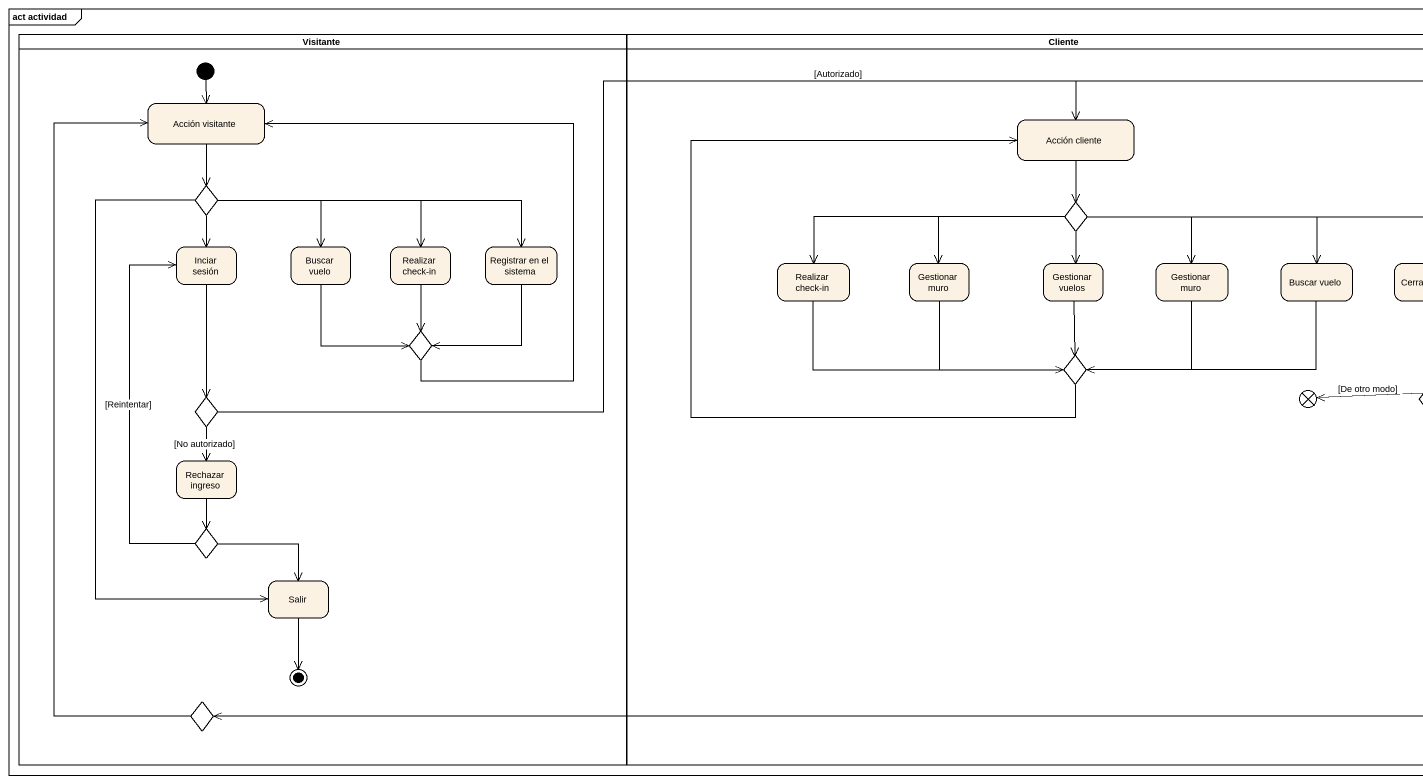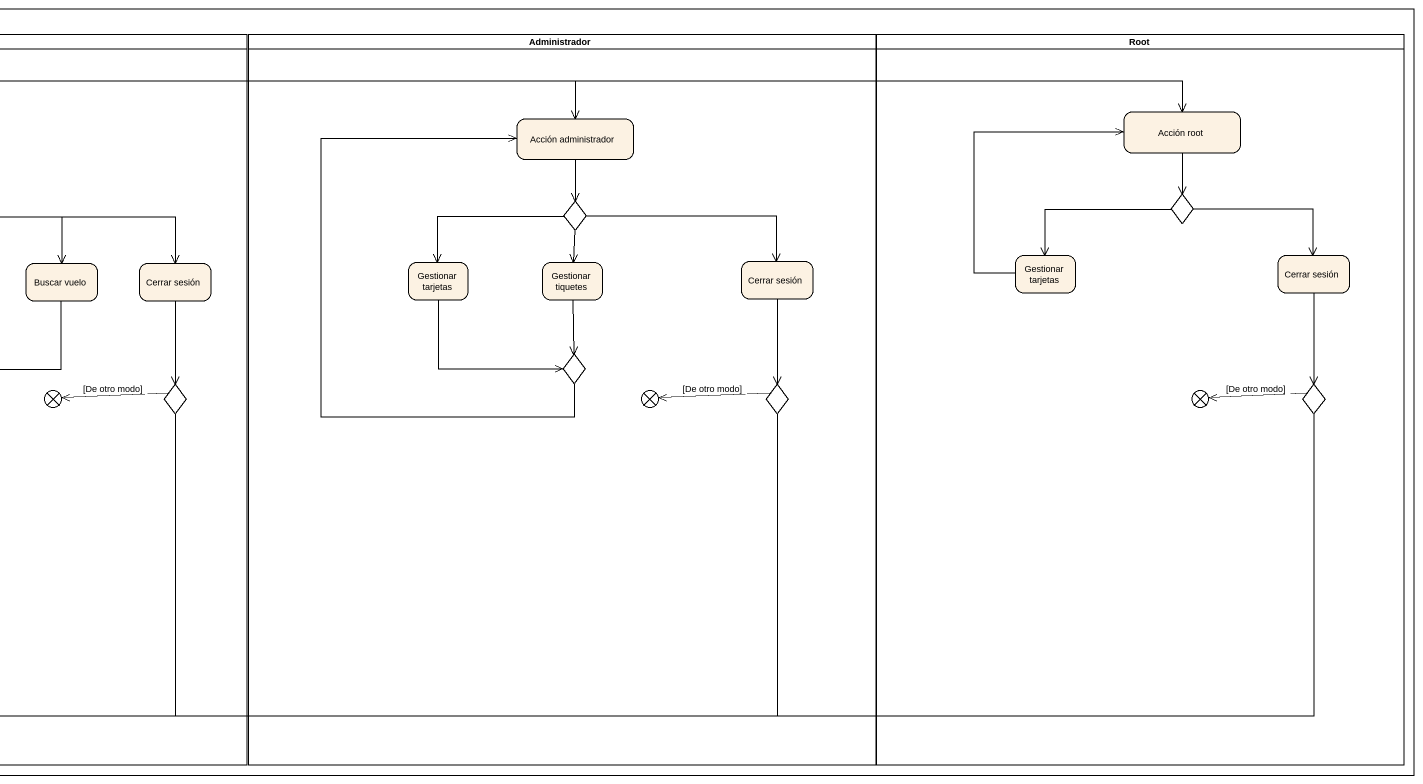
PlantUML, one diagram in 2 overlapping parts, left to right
@startuml
mainframe act actividad
hide empty description
state Visitante <<partition>> {
  state "Acción visitante" as Acción_visitante
  state choice1 <<choice>>
  state "Inciar sesión" as Inciar_sesión
  state "Buscar vuelo" as Buscar_vuelo
  state "Realizar check-in" as Realizar_check_in
  state "Registrar en el sistema" as Registrar_en_el_sistema
  state choice5 <<choice>>
  state choice8 <<choice>>
  state "Rechazar ingreso" as Rechazar_ingreso
  state choice12 <<choice>>
  state Salir
  state choice13 <<choice>>
  [*] --> Acción_visitante
  Salir --> [*]
}
state Cliente <<partition>> {
  state "Acción cliente" as Acción_cliente
  state choice2 <<choice>>
  state "Realizar check-in" as Realizar_check_in_2
  state "Gestionar muro" as Gestionar_muro
  state "Gestionar vuelos" as Gestionar_vuelos
  state "Gestionar muro" as Gestionar_muro_2
  state "Buscar vuelo" as Buscar_vuelo_2
  state "Cerrar sesión" as Cerrar_sesión_2
  state choice6 <<choice>>
  state flowfinal1 <<end>>
  state choice9 <<choice>>
}
state Administrador <<partition>> {
  state "Acción administrador" as Acción_administrador
  state choice3 <<choice>>
  state "Gestionar tarjetas" as Gestionar_tarjetas_2
  state "Gestionar tiquetes" as Gestionar_tiquetes
  state "Cerrar sesión" as Cerrar_sesión_3
  state choice7 <<choice>>
  state flowfinal2 <<end>>
  state choice10 <<choice>>
}
state Root <<partition>> {
  state "Acción root" as Acción_root
  state choice4 <<choice>>
  state "Gestionar tarjetas" as Gestionar_tarjetas
  state "Cerrar sesión" as Cerrar_sesión
  state flowfinal3 <<end>>
  state choice11 <<choice>>
}
Acción_visitante --> choice1
Acción_cliente --> choice2
Acción_administrador --> choice3
Acción_root --> choice4
choice1 --> Inciar_sesión
choice1 -right-> Buscar_vuelo
choice1 -right-> Realizar_check_in
choice1 -right-> Registrar_en_el_sistema
choice1 --> Salir
choice2 -left-> Realizar_check_in_2
choice2 -left-> Gestionar_muro
choice2 --> Gestionar_vuelos
choice2 -right-> Gestionar_muro_2
choice2 -right-> Buscar_vuelo_2
choice2 -right-> Cerrar_sesión_2
choice3 -left-> Gestionar_tarjetas_2
choice3 --> Gestionar_tiquetes
choice3 -right-> Cerrar_sesión_3
choice4 -left-> Gestionar_tarjetas
choice4 -right-> Cerrar_sesión
Inciar_sesión --> choice8
Buscar_vuelo --> choice5
Realizar_check_in --> choice5
Registrar_en_el_sistema --> choice5
Gestionar_tarjetas -up-> Acción_root
Cerrar_sesión --> choice11
Realizar_check_in_2 -right-> choice6
Gestionar_muro --> choice6
Gestionar_vuelos --> choice6
Gestionar_muro_2 --> choice6
Buscar_vuelo_2 -left-> choice6
Cerrar_sesión_2 --> choice9
Gestionar_tarjetas_2 --> choice7
Gestionar_tiquetes --> choice7
Cerrar_sesión_3 --> choice10
choice5 -up-> Acción_visitante
choice6 -up-> Acción_cliente
choice7 -up-> Acción_administrador
choice8 -right-> Acción_cliente : [Autorizado]
choice8 -right-> Acción_administrador
choice8 -right-> Acción_root
choice8 --> Rechazar_ingreso : [No autorizado]
choice9 -left-> flowfinal1 : [De otro modo]
choice9 -left-> choice13
choice10 -left-> flowfinal2 : [De otro modo]
choice10 -left-> choice13
choice11 -left-> flowfinal3 : [De otro modo]
choice11 -left-> choice13
Rechazar_ingreso --> choice12
choice12 -up-> Inciar_sesión : [Reintentar]
choice12 --> Salir
choice13 -up-> Acción_visitante
@enduml
